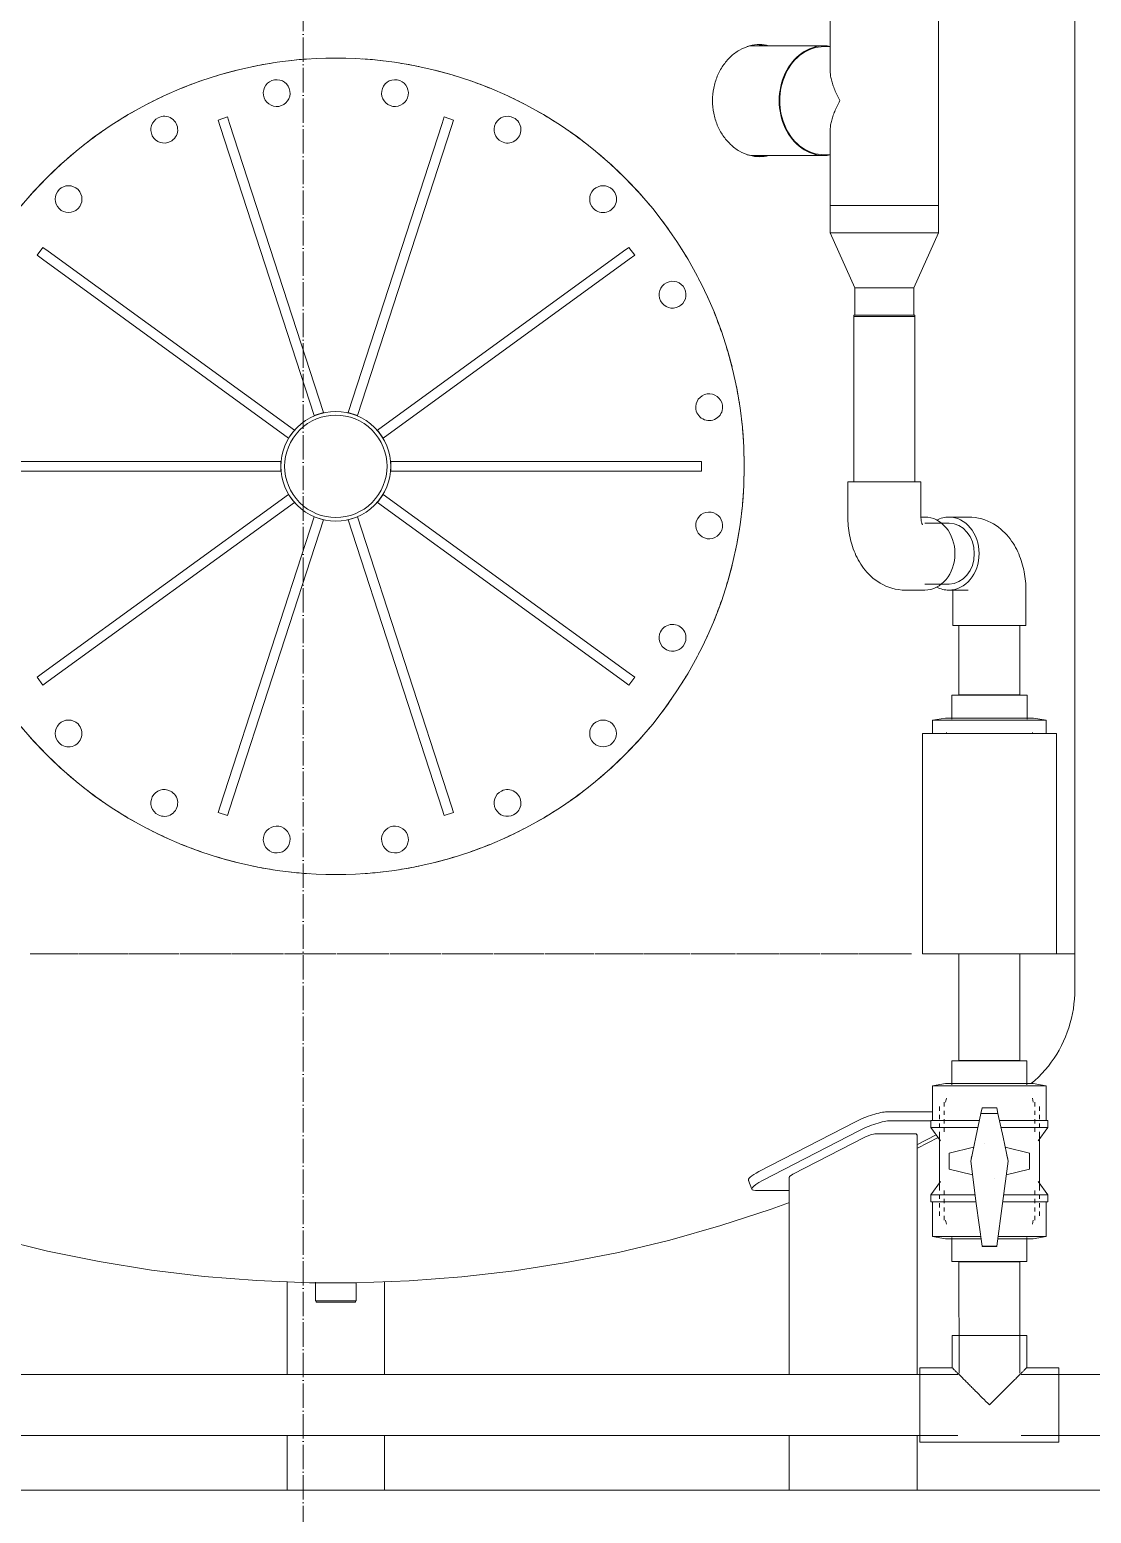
# Model space of a CAD drawing. Header units: millimetres. Extents: x -4001 to 3774, y -595 to 3523.
# Drawn here: x -884 to -14, y 211 to 1428 of the extents above; entities that cross this region are included whole.
import ezdxf

# ---------------------------------------------------------------- set-up
doc = ezdxf.new("R2010")
doc.units = ezdxf.units.MM
doc.linetypes.add('ADSK_Линия сетки', pattern=[25, 20, -2.5, 0, -2.5])
for name, color, linetype, lineweight in [('A_--------_E-', 8, 'Continuous', 9), ('M-_EQPT----_E', 7, 'Continuous', 9), ('M-_WATR----_E', 5, 'Continuous', 9), ('S-_ANOTGRID_E', 7, 'Continuous', 9)]:
    doc.layers.add(name, color=color, linetype=linetype, lineweight=lineweight)

# ---------------------------------------------------------------- blocks, each defined once
blk = doc.blocks.new('PNS-Filter column D1200 _180 Left feed 50-50_ - ASY PNS-Filter column D1200_iam-904181-Разрез 3')
at = {"layer": 'A_--------_E-'}
for p, q in [((-27.2, 1731.5), (-27.2, 670.1)), ((-27.2, 670.1), (-27.2, 1731.5)), ((-227.8, 1395.6), (-227.8, 1456.1)), ((-138.9, 1456.1), (-138.9, 1284.1)), ((-290, 1415.1), (-232.7, 1415.1)), ((-232.7, 1414.6), (-227.7, 1414.6)), ((-633.2, 1405.1), (-633.2, 1404.8)), ((-633.2, 1404.8), (-633.2, 1405.1)), ((-729.7, 1354.2), (-722.1, 1356.7)), ((-729.7, 1354.2), (-728, 1349)), ((-720.4, 1351.4), (-722.1, 1356.7)), ((-720.4, 1351.4), (-643.3, 1114.2)), ((-623.1, 1114.2), (-546, 1351.4)), ((-544.3, 1356.7), (-546, 1351.4)), ((-544.3, 1356.7), (-536.7, 1354.2)), ((-538.4, 1349), (-536.7, 1354.2)), ((-650.9, 1111.7), (-728, 1349)), ((-538.4, 1349), (-615.5, 1111.7)), ((-227.8, 1284.1), (-227.8, 1344.6)), ((-232.7, 1325.1), (-290, 1325.1)), ((-227.7, 1325.7), (-232.7, 1325.7)), ((-227.8, 1261.6), (-227.8, 1284.1)), ((-227.8, 1284.1), (-219.8, 1284.1)), ((-227.8, 1284.1), (-157.9, 1284.1)), ((-219.8, 1284.1), (-138.9, 1284.1)), ((-157.9, 1284.1), (-138.9, 1284.1)), ((-138.9, 1284.1), (-138.9, 1261.6)), ((-207.5, 1216.6), (-227.8, 1261.6)), ((-227.8, 1261.6), (-157.9, 1261.6)), ((-138.9, 1261.6), (-159.2, 1216.6)), ((-157.9, 1261.6), (-138.9, 1261.6)), ((-878.2, 1243.2), (-873.5, 1249.7)), ((-878.2, 1243.2), (-873.8, 1240)), ((-869.1, 1246.5), (-873.5, 1249.7)), ((-869.1, 1246.5), (-667.2, 1099.8)), ((-599.1, 1099.8), (-397.3, 1246.5)), ((-392.8, 1249.7), (-397.3, 1246.5)), ((-392.8, 1249.7), (-388.1, 1243.2)), ((-392.6, 1240), (-388.1, 1243.2)), ((-671.9, 1093.3), (-873.8, 1240)), ((-392.6, 1240), (-594.4, 1093.3)), ((-207.5, 1194.1), (-207.5, 1216.6)), ((-207.5, 1216.6), (-169.5, 1216.6)), ((-169.5, 1216.6), (-159.2, 1216.6)), ((-159.2, 1216.6), (-159.2, 1194.1)), ((-643.3, 1114.2), (-650.9, 1111.7)), ((-615.5, 1111.7), (-623.1, 1114.2)), ((-667.2, 1099.8), (-671.9, 1093.3)), ((-594.4, 1093.3), (-599.1, 1099.8)), ((-927.6, 1074.1), (-678.2, 1074.1)), ((-678.2, 1074.1), (-678.2, 1066.1)), ((-588.2, 1066.1), (-588.2, 1074.1)), ((-588.2, 1074.1), (-338.7, 1074.1)), ((-333.2, 1074.1), (-338.7, 1074.1)), ((-333.2, 1074.1), (-333.2, 1066.1)), ((-678.2, 1066.1), (-927.6, 1066.1)), ((-338.7, 1066.1), (-588.2, 1066.1)), ((-338.7, 1066.1), (-333.2, 1066.1)), ((-298.5, 1070.1), (-298.2, 1070.1)), ((-298.2, 1070.1), (-298.5, 1070.1)), ((-873.8, 900.3), (-671.9, 1046.9)), ((-671.9, 1046.9), (-667.2, 1040.4)), ((-599.1, 1040.4), (-594.4, 1046.9)), ((-594.4, 1046.9), (-392.6, 900.3)), ((-667.2, 1040.4), (-869.1, 893.8)), ((-397.3, 893.8), (-599.1, 1040.4)), ((-728, 791.3), (-650.9, 1028.6)), ((-643.3, 1026.1), (-720.4, 788.8)), ((-650.9, 1028.6), (-643.3, 1026.1)), ((-623.1, 1026.1), (-615.5, 1028.6)), ((-546, 788.8), (-623.1, 1026.1)), ((-615.5, 1028.6), (-538.4, 791.3)), ((-873.8, 900.3), (-878.2, 897)), ((-873.5, 890.6), (-878.2, 897)), ((-873.5, 890.6), (-869.1, 893.8)), ((-397.3, 893.8), (-392.8, 890.6)), ((-388.1, 897), (-392.8, 890.6)), ((-388.1, 897), (-392.6, 900.3)), ((-728, 791.3), (-729.7, 786)), ((-536.7, 786), (-538.4, 791.3)), ((-722.1, 783.6), (-729.7, 786)), ((-722.1, 783.6), (-720.4, 788.8)), ((-546, 788.8), (-544.3, 783.6)), ((-536.7, 786), (-544.3, 783.6)), ((-633.2, 735.5), (-633.2, 735.1)), ((-633.2, 735.5), (-633.2, 735.1)), ((-884, 670.1), (-844.6, 670.1)), ((-844.7, 670.1), (-884, 670.1)), ((-844, 670.1), (-803.6, 670.1)), ((-803.6, 670.1), (-844, 670.1)), ((-802.9, 670.1), (-761.7, 670.1)), ((-761.7, 670.1), (-802.9, 670.1)), ((-761, 670.1), (-719.1, 670.1)), ((-719.1, 670.1), (-761, 670.1)), ((-718.4, 670.1), (-676.1, 670.1)), ((-676.1, 670.1), (-718.4, 670.1)), ((-675.3, 670.1), (-632.9, 670.1)), ((-632.9, 670.1), (-675.3, 670.1)), ((-632.1, 670.1), (-589.7, 670.1)), ((-589.7, 670.1), (-632.1, 670.1)), ((-588.9, 670.1), (-546.7, 670.1)), ((-546.7, 670.1), (-588.9, 670.1)), ((-545.9, 670.1), (-504.1, 670.1)), ((-504.1, 670.1), (-545.9, 670.1)), ((-503.3, 670.1), (-462.2, 670.1)), ((-462.2, 670.1), (-503.3, 670.1)), ((-461.4, 670.1), (-421.2, 670.1)), ((-421.2, 670.1), (-461.4, 670.1)), ((-420.4, 670.1), (-381.3, 670.1)), ((-381.2, 670.1), (-420.4, 670.1)), ((-380.5, 670.1), (-342.6, 670.1)), ((-342.6, 670.1), (-380.5, 670.1)), ((-341.8, 670.1), (-305.4, 670.1)), ((-305.4, 670.1), (-341.8, 670.1)), ((-269.9, 670.1), (-304.7, 670.1)), ((-304.6, 670.1), (-269.9, 670.1)), ((-236.2, 670.1), (-269.2, 670.1)), ((-269.1, 670.1), (-236.2, 670.1)), ((-235.5, 670.1), (-204.6, 670.1)), ((-204.5, 670.1), (-235.5, 670.1)), ((-203.9, 670.1), (-175.1, 670.1)), ((-179.4, 670.1), (-203.9, 670.1)), ((-161, 670.1), (-175.1, 670.1)), ((-42, 670.1), (-41, 670.1)), ((-36.7, 670.1), (-40.8, 670.1)), ((-36.7, 670.1), (-33.3, 670.1)), ((-30.6, 670.1), (-33.2, 670.1)), ((-30.6, 670.1), (-28.7, 670.1)), ((-27.2, 670.1), (-28.6, 670.1)), ((-27.5, 670.1), (-27.2, 670.1)), ((-27.2, 670.1), (-27.2, 640.1)), ((-181.3, 540.4), (-143.8, 540.4)), ((-286.2, 491.4), (-207.1, 532.3)), ((-204.3, 525), (-283.3, 484.1)), ((-145.1, 533.1), (-178.5, 533.1)), ((-258.3, 489.3), (-199.4, 519.7)), ((-191.2, 522.4), (-157.2, 522.4)), ((-157.2, 522.4), (-156.6, 521.6)), ((-156.6, 513.4), (-140.8, 521.6)), ((-156.4, 522), (-156.4, 325)), ((-261.3, 325), (-261.3, 487)), ((-292, 476.9), (-294.8, 484.2)), ((-289.1, 475.9), (-261.1, 475.9)), ((-673.2, 325), (-673.2, 401.2)), ((-649.9, 385.3), (-649.9, 400.7)), ((-649.9, 400.3), (-633.1, 400.3)), ((-633.1, 400.3), (-616.4, 400.3)), ((-616.4, 400.4), (-616.4, 385.3)), ((-593.2, 401.1), (-593.2, 325)), ((-633.1, 385.3), (-649.9, 385.3)), ((-616.4, 385.3), (-633.1, 385.3)), ((-673.2, 230), (-673.2, 275)), ((-593.2, 275), (-593.2, 230)), ((-261.3, 230), (-261.3, 275)), ((-156.4, 275), (-156.4, 230))]:
    blk.add_line(p, q, dxfattribs=at)
at = {"layer": 'A_--------_E-', "flags": 128}
for points in [[(-62.8, 563.6), (-59.8, 566.3), (-56.9, 569), (-54.1, 571.9), (-51.4, 574.9), (-48.8, 578), (-46.4, 581.1), (-44.1, 584.4), (-42, 587.8), (-39.9, 591.2), (-38.1, 594.8), (-36.3, 598.4), (-34.7, 602), (-33.3, 605.8), (-32, 609.5), (-30.8, 613.4), (-29.8, 617.2), (-29, 621.2), (-28.3, 625.1), (-27.8, 629.1), (-27.4, 633), (-27.2, 637), (-27.2, 640.1)], [(-199.4, 519.7), (-194.8, 521.6), (-191.2, 522.4)], [(-156.6, 510.5), (-156.2, 510.7), (-139.1, 519.4)], [(-261.2, 487), (-261.1, 487.4), (-258.3, 489.3)], [(-1005.3, 466.2), (-994.7, 462.2), (-953.5, 448.5), (-911.8, 436.5), (-869.7, 426.2), (-827.2, 417.6), (-784.3, 410.7), (-741.3, 405.5), (-698, 402.1), (-654.7, 400.3), (-649.9, 400.3)], [(-616.4, 400.3), (-573.1, 401.8), (-529.8, 405.1), (-486.7, 410.1), (-443.9, 416.8), (-401.3, 425.2), (-359.2, 435.3), (-317.4, 447.1), (-276.2, 460.6), (-261.1, 466.2)]]:
    blk.add_lwpolyline(points, dxfattribs=at)
at = {"layer": 'A_--------_E-'}
for centre, radius, start, end in [((-633.2, 1070.1), 335, 315, 135), ((-633.2, 1070.1), 335, 98.9209, 101.7426), ((-633.2, 1070.1), 335, 93.7609, 96.5692), ((-633.2, 1070.1), 335, 90, 91.402), ((-633.2, 1070.1), 335, 88.598, 90), ((-633.2, 1070.1), 335, 83.4308, 86.2391), ((-633.2, 1070.1), 335, 78.2574, 81.0791), ((-633.2, 1070.1), 335, 104.0786, 106.9256), ((-633.2, 1070.1), 335, 73.0744, 75.9214), ((-633.2, 1070.1), 335, 109.2347, 112.1246), ((-681.7, 1376.3), 11, 99, 279), ((-681.7, 1376.3), 11, 279, 99), ((-584.7, 1376.3), 11, 81, 261), ((-584.7, 1376.3), 11, 261, 81), ((-633.2, 1070.1), 335, 67.8754, 70.7653), ((-633.2, 1070.1), 335, 114.4076, 117.3533), ((-633.2, 1070.1), 335, 62.6467, 65.5924), ((-633.2, 1070.1), 335, 119.5432, 122.6473), ((-773.9, 1346.3), 11, 117, 297), ((-773.9, 1346.3), 11, 297, 117), ((-492.4, 1346.3), 11, 63, 243), ((-492.4, 1346.3), 11, 243, 63), ((-633.2, 1070.1), 335, 57.3527, 60.4568), ((-633.2, 1070.1), 335, 124.6961, 128.1374), ((-633.2, 1070.1), 335, 51.8626, 55.3039), ((-633.2, 1070.1), 335, 129.8483, 140.1517), ((-633.2, 1070.1), 335, 39.8483, 50.1517), ((-633.2, 1070.1), 335, 135, 315), ((-852.4, 1289.3), 11, 135, 315), ((-852.4, 1289.3), 11, 315, 135), ((-414, 1289.3), 11, 45, 225), ((-414, 1289.3), 11, 225, 45), ((-633.2, 1070.1), 335, 34.6961, 38.1374), ((-633.2, 1070.1), 335, 29.5432, 32.6473), ((-357, 1210.9), 11, 27, 207), ((-633.2, 1070.1), 335, 24.3894, 27.3533), ((-357, 1210.9), 11, 207, 27), ((-633.2, 1070.1), 335, 19.2347, 22.1246), ((-633.2, 1070.1), 335, 14.0786, 16.9256), ((-633.2, 1070.1), 335, 8.9209, 11.7426), ((-327, 1118.6), 11, 9, 189), ((-327, 1118.6), 11, 189, 9), ((-633.2, 1070.1), 45, 315, 135), ((-633.2, 1070.1), 42, 315, 135), ((-633.2, 1070.1), 335, 3.7609, 6.5692), ((-633.2, 1070.1), 45, 135, 315), ((-633.2, 1070.1), 42, 135, 315), ((-633.2, 1070.1), 335, 360, 1.402), ((-633.2, 1070.1), 335, 358.598, 0), ((-633.2, 1070.1), 335, 353.4308, 356.2391), ((-327, 1021.6), 11, 171, 351), ((-327, 1021.6), 11, 351, 171), ((-633.2, 1070.1), 335, 348.2574, 351.0791), ((-633.2, 1070.1), 335, 343.0744, 345.9214), ((-633.2, 1070.1), 335, 337.8754, 340.7653), ((-357, 929.4), 11, 333, 153), ((-357, 929.4), 11, 153, 333), ((-633.2, 1070.1), 335, 332.6467, 335.6106), ((-633.2, 1070.1), 335, 327.3527, 330.4568), ((-633.2, 1070.1), 335, 321.8626, 325.3039), ((-633.2, 1070.1), 335, 219.8483, 230.1517), ((-852.4, 850.9), 11, 45, 225), ((-852.4, 850.9), 11, 225, 45), ((-414, 850.9), 11, 135, 315), ((-414, 850.9), 11, 315, 135), ((-633.2, 1070.1), 335, 309.8483, 320.1517), ((-633.2, 1070.1), 335, 231.8626, 235.3039), ((-773.9, 793.9), 11, 63, 243), ((-773.9, 793.9), 11, 243, 63), ((-492.4, 793.9), 11, 117, 297), ((-492.4, 793.9), 11, 297, 117), ((-633.2, 1070.1), 335, 304.6961, 308.1374), ((-633.2, 1070.1), 335, 237.3527, 240.4568), ((-633.2, 1070.1), 335, 299.5432, 302.6473), ((-633.2, 1070.1), 335, 242.6467, 245.6106), ((-681.7, 763.9), 11, 81, 261), ((-681.7, 763.9), 11, 261, 81), ((-584.7, 763.9), 11, 99, 279), ((-584.7, 763.9), 11, 279, 99), ((-633.2, 1070.1), 335, 294.3894, 297.3533), ((-633.2, 1070.1), 335, 247.8754, 250.7653), ((-633.2, 1070.1), 335, 289.2347, 292.1246), ((-633.2, 1070.1), 335, 253.0744, 255.9214), ((-633.2, 1070.1), 335, 284.0786, 286.9256), ((-633.2, 1070.1), 335, 258.2574, 261.0791), ((-633.2, 1070.1), 335, 263.4308, 266.2391), ((-633.2, 1070.1), 335, 268.598, 270), ((-633.2, 1070.1), 335, 270, 271.402), ((-633.2, 1070.1), 335, 273.7609, 276.5692), ((-633.2, 1070.1), 335, 278.9209, 281.7426)]:
    blk.add_arc(centre, radius, start, end, dxfattribs=at)
for centre, major_axis, ratio, start_param, end_param in [((-290, 1370.1), (0, 45), 0.819152, 0, 0.159578), ((-232.7, 1370.1), (0, 45), 0.819152, 0, 3.141593), ((-232.7, 1370.1), (0, 44.4), 0.819152, 0, 3.141593), ((-232.7, 1370.1), (0, 45), 0.819152, 6.189279, 6.283185), ((-290, 1370.1), (0, 45), 0.819152, 2.982014, 3.141593), ((-232.7, 1370.1), (0, 45), 0.819152, 3.141593, 3.235499), ((-197.1, 532.3), (18.6, 7.2), 0.204303, 0.484977, 2.055774), ((-194.3, 525), (18.6, 7.2), 0.204303, 0.484977, 2.055774), ((-276.2, 491.4), (18.6, 7.2), 0.204303, 2.055774, 3.233871), ((-273.3, 484.1), (18.6, 7.2), 0.204303, 2.055774, 3.62657)]:
    blk.add_ellipse(centre, major_axis=major_axis, ratio=ratio, start_param=start_param, end_param=end_param, dxfattribs=at)
for points in [[(-293.9, 1415), (-296.7, 1414.2), (-302.3, 1411.9), (-309.8, 1406.3), (-315.9, 1399), (-320.6, 1390.3), (-323.6, 1380.5), (-324.3, 1373.6), (-324.3, 1370.1)], [(-287.3, 1416.1), (-285.4, 1416), (-283.6, 1415.7), (-281.7, 1415.2)], [(-324.3, 1370.1), (-324.3, 1366.7), (-323.6, 1359.7), (-320.6, 1349.9), (-315.9, 1341.3), (-309.8, 1334), (-302.3, 1328.3), (-296.7, 1326), (-293.9, 1325.3)], [(-281.7, 1325), (-283.6, 1324.6), (-285.4, 1324.3), (-287.3, 1324.2)]]:
    blk.add_open_spline(points, degree=3, dxfattribs=at)
for points, knots in [([(-278.3, 1415.2), (-280.7, 1415.8), (-285.9, 1416.5), (-291.1, 1415.8), (-293.9, 1415)], [-0.5633835, -0.5633835, -0.5633835, -0.5633835, -0.5, -0.4285714, -0.4285714, -0.4285714, -0.4285714]), ([(-219.8, 1370.1), (-221.4, 1373.2), (-223.6, 1377.6), (-225.7, 1383.2), (-226.8, 1387.2), (-227.6, 1391.1), (-227.8, 1393.9), (-227.8, 1395.4), (-227.8, 1395.6)], [0, 0, 0, 0, 0.125, 0.1875, 0.25, 0.3125, 0.375, 0.3888889, 0.3888889, 0.3888889, 0.3888889]), ([(-227.8, 1344.6), (-227.8, 1344.9), (-227.8, 1346.4), (-227.6, 1349.2), (-226.8, 1353.1), (-225.7, 1357.1), (-223.6, 1362.7), (-221.4, 1367.1), (-219.8, 1370.1)], [0.6111111, 0.6111111, 0.6111111, 0.6111111, 0.625, 0.6875, 0.75, 0.8125, 0.875, 1, 1, 1, 1]), ([(-293.9, 1325.3), (-291.1, 1324.5), (-285.9, 1323.8), (-280.7, 1324.4), (-278.3, 1325)], [-0.5714286, -0.5714286, -0.5714286, -0.5714286, -0.5, -0.4366165, -0.4366165, -0.4366165, -0.4366165])]:
    blk.add_open_spline(points, degree=3, knots=knots, dxfattribs=at)
blk = doc.blocks.new('PNS-Filter column D1200 _180 Left feed 50-50_ - Standard-909429-Разрез 3')
at = {"layer": 'M-_EQPT----_E'}
for p, q in [((-208.4, 1194.1), (-208.4, 1193.1)), ((-169, 1194.1), (-208.3, 1194.1)), ((-208.3, 1193.1), (-208, 1193.1)), ((-207.2, 1193.1), (-206, 1193.1)), ((-204.4, 1193.1), (-202.5, 1193.1)), ((-200.2, 1193.1), (-197.7, 1193.1)), ((-194.9, 1193.1), (-191.9, 1193.1)), ((-188.8, 1193.1), (-185.5, 1193.1)), ((-182.3, 1193.1), (-179.5, 1193.1)), ((-175.8, 1193.1), (-172.8, 1193.1)), ((-169.9, 1193.1), (-169, 1193.1)), ((-158.4, 1194.1), (-169, 1194.1)), ((-169, 1193.1), (-167.3, 1193.1)), ((-164.9, 1193.1), (-162.9, 1193.1)), ((-161.2, 1193.1), (-159.9, 1193.1)), ((-159.1, 1193.1), (-158.4, 1193.1)), ((-158.4, 1193.1), (-158.4, 1194.1)), ((-649.2, 385.3), (-649.2, 384.3)), ((-649.2, 384.3), (-617.2, 384.3)), ((-617.2, 384.3), (-617.2, 385.3))]:
    blk.add_line(p, q, dxfattribs=at)
blk.add_blockref('PNS-Filter column D1200 _180 Left feed 50-50_ - ASY PNS-Filter column D1200_iam-904181-Разрез 3', (0, 0))
blk = doc.blocks.new('COMER_EL50_U-PVC отвод 90 - DN16-DN315 _Grey_-V47-Разрез 3')
at = {"layer": 'M-_WATR----_E', "color": 40, "lineweight": 20}
for p, q in [((-114.5, 1028.5), (-130.4, 1028.5)), ((-130.4, 968.5), (-114.5, 968.5)), ((-127.2, 967.7), (-127.2, 939.5)), ((-67.2, 939.5), (-67.2, 967.7))]:
    blk.add_line(p, q, dxfattribs=at)
at = {"layer": 'M-_WATR----_E', "color": 40, "lineweight": 20, "flags": 128}
for points in [[(-114.5, 1028.5), (-111.7, 1028.4), (-108.9, 1028.1), (-106.1, 1027.6), (-103.5, 1027), (-100.9, 1026.1), (-98.4, 1025.1), (-96.1, 1024), (-93.8, 1022.8), (-91.7, 1021.5), (-89.7, 1020.1), (-87.9, 1018.6), (-86.1, 1017), (-84.5, 1015.5), (-83, 1013.8), (-81.5, 1012.2), (-80.2, 1010.5), (-79, 1008.8), (-77.8, 1007.1), (-76.7, 1005.3), (-75.7, 1003.6), (-74.8, 1001.8), (-73.9, 1000), (-73.1, 998.2), (-72.4, 996.4), (-71.7, 994.5), (-71.1, 992.7), (-70.5, 990.9), (-69.9, 989), (-69.5, 987.2), (-69, 985.3), (-68.6, 983.4), (-68.3, 981.5), (-68, 979.6), (-67.8, 977.7), (-67.6, 975.8), (-67.4, 973.9), (-67.3, 972), (-67.2, 970.1), (-67.2, 968.2), (-67.2, 967.7)], [(-127.2, 968.4), (-127.2, 967.8), (-127.2, 967.7)]]:
    blk.add_lwpolyline(points, dxfattribs=at)
at = {"layer": 'M-_WATR----_E', "color": 40, "lineweight": 20}
for centre, major_axis, ratio, start_param, end_param in [((-130.4, 998.5), (0, 30), 0.826606, 0.000021, 0.413863), ((-130.4, 998.5), (0, 30), 0.826606, 3.141614, 6.283206), ((-130.4, 998.5), (0, 30), 0.826606, 2.727729, 3.141614), ((-97.2, 939.5), (30, 0), 0.000012, 2.168543, 3.21574), ((-97.2, 939.5), (30, 0), 0.000012, 0, 2.168543)]:
    blk.add_ellipse(centre, major_axis=major_axis, ratio=ratio, start_param=start_param, end_param=end_param, dxfattribs=at)
blk = doc.blocks.new('COMER_industrial series - BVI10050-V41-Разрез 3')
at = {"layer": 'M-_WATR----_E', "color": 40, "lineweight": 20}
for p, q in [((-2492, 582.4), (-2492, 562.7)), ((-2430.4, 562.7), (-2430.4, 582.4)), ((-2497.2, 563.6), (-2507.8, 561.8)), ((-2507.8, 561.8), (-2507.8, 533.3)), ((-2414.5, 561.8), (-2425.2, 563.6)), ((-2414.5, 533.3), (-2414.5, 561.8)), ((-2498.4, 548.4), (-2498.4, 544.9)), ((-2496.4, 551.7), (-2497.2, 548.4)), ((-2425.2, 548.4), (-2425.9, 551.7)), ((-2423.9, 544.9), (-2423.9, 548.4)), ((-2502.2, 544.9), (-2502.2, 541.4)), ((-2502.2, 537.9), (-2502.2, 534.5)), ((-2498.4, 541.4), (-2498.4, 537.9)), ((-2468.2, 539), (-2467.2, 543.8)), ((-2468.2, 539), (-2454.2, 539)), ((-2455.2, 543.8), (-2467.2, 543.8)), ((-2455.2, 543.8), (-2454.2, 539)), ((-2423.9, 537.9), (-2423.9, 541.4)), ((-2420.2, 541.4), (-2420.2, 544.9)), ((-2420.2, 534.5), (-2420.2, 537.9)), ((-2509.2, 533.3), (-2509.2, 527.5)), ((-2509.2, 527.5), (-2501.2, 516.8)), ((-2502.2, 531), (-2502.2, 527.5)), ((-2502.2, 524), (-2502.2, 476)), ((-2498.4, 534.5), (-2498.4, 531)), ((-2498.4, 527.5), (-2498.4, 524)), ((-2423.9, 531), (-2423.9, 534.5)), ((-2423.9, 524), (-2423.9, 527.5)), ((-2421.2, 516.8), (-2413.2, 527.5)), ((-2420.2, 527.5), (-2420.2, 531)), ((-2420.2, 476), (-2420.2, 524)), ((-2413.2, 527.5), (-2413.2, 533.3)), ((-2474.1, 511.5), (-2494.2, 506.6)), ((-2465.5, 514.4), (-2465.5, 514.4)), ((-2428.2, 506.6), (-2448.3, 511.5)), ((-2494.2, 506.6), (-2494.2, 493.4)), ((-2428.2, 493.4), (-2428.2, 506.6)), ((-2494.2, 493.4), (-2475, 488.8)), ((-2447.3, 488.8), (-2428.2, 493.4)), ((-2501.2, 483.2), (-2509.2, 472.5)), ((-2498.4, 476), (-2498.4, 472.5)), ((-2456.9, 485.6), (-2456.9, 485.6)), ((-2423.9, 472.5), (-2423.9, 476)), ((-2413.2, 472.5), (-2421.2, 483.2)), ((-2509.2, 472.5), (-2509.2, 466.7)), ((-2507.8, 466.7), (-2507.8, 438.2)), ((-2502.2, 472.5), (-2502.2, 469)), ((-2502.2, 465.5), (-2502.2, 462.1)), ((-2498.4, 469), (-2498.4, 465.5)), ((-2423.9, 465.5), (-2423.9, 469)), ((-2420.2, 469), (-2420.2, 472.5)), ((-2420.2, 462.1), (-2420.2, 465.5)), ((-2414.5, 438.2), (-2414.5, 466.7)), ((-2413.2, 466.7), (-2413.2, 472.5)), ((-2502.2, 458.6), (-2502.2, 455.1)), ((-2498.4, 462.1), (-2498.4, 458.6)), ((-2498.4, 455.1), (-2498.4, 451.6)), ((-2497.2, 451.6), (-2496.4, 448.3)), ((-2425.9, 448.3), (-2425.2, 451.6)), ((-2423.9, 458.6), (-2423.9, 462.1)), ((-2423.9, 451.6), (-2423.9, 455.1)), ((-2420.2, 455.1), (-2420.2, 458.6)), ((-2507.8, 438.2), (-2497.2, 436.4)), ((-2492, 437.3), (-2492, 417.6)), ((-2467.2, 430), (-2467.2, 430.2)), ((-2455.1, 430.2), (-2467.2, 430.2)), ((-2467.2, 430), (-2455.2, 430)), ((-2455.1, 430.2), (-2455.2, 430)), ((-2430.4, 417.6), (-2430.4, 437.3)), ((-2425.2, 436.4), (-2414.5, 438.2))]:
    blk.add_line(p, q, dxfattribs=at)
at = {"layer": 'M-_WATR----_E', "color": 40, "lineweight": 20, "flags": 128}
for points in [[(-2476.5, 500), (-2472.3, 519.6), (-2468.2, 539)], [(-2454.2, 539), (-2450, 519.6), (-2445.8, 500)], [(-2467.2, 430.2), (-2471.9, 465.2), (-2476.5, 500)], [(-2445.8, 500), (-2450.5, 465.2), (-2455.1, 430.2)]]:
    blk.add_lwpolyline(points, dxfattribs=at)
at = {"layer": 'M-_WATR----_E', "color": 40, "lineweight": 20}
for centre, major_axis, ratio, start_param, end_param in [((-2461.2, 582.4), (30.8, 0), 0.000018, 3.141593, 6.283124), ((-2461.2, 561.8), (46.6, 0), 0.000018, 3.141593, 6.283124), ((-2461.2, 563.6), (36, 0), 0.000018, 3.141593, 6.283124), ((-2461.2, 533.3), (48, 0), 0.000018, 3.141593, 4.539055), ((-2461.2, 527.5), (48, 0), 0.000018, 3.141606, 4.513044), ((-2461.2, 533.3), (48, 0), 0.000018, 4.885466, 6.283124), ((-2461.2, 527.5), (48, 0), 0.000018, 4.91148, 6.283124), ((-2461.2, 500), (-4.4, 14.5), 1, 0.974878, 1.115502), ((-2461.2, 500), (-4.4, 14.5), 1, 4.5834, 4.726351), ((-2461.2, 500), (-4.4, 14.5), 1, 4.551471, 4.666396), ((-2461.2, 472.5), (48, 0), 0.000018, 3.141593, 4.465799), ((-2461.2, 466.7), (48, 0), 0.000018, 3.141593, 4.482936), ((-2461.2, 466.7), (48, 0), 0.000018, 4.941603, 6.283124), ((-2461.2, 472.5), (48, 0), 0.000018, 4.958737, 6.283124), ((-2461.2, 438.2), (46.6, 0), 0.000018, 3.141701, 4.558992), ((-2461.2, 436.4), (36, 0), 0.000018, 3.141701, 4.51976), ((-2461.2, 436.4), (36, 0), 0.000018, 4.904711, 6.283077), ((-2461.2, 438.2), (46.6, 0), 0.000018, 4.86555, 6.283077), ((-2461.2, 417.6), (30.8, 0), 0.000018, 3.141593, 6.283124)]:
    blk.add_ellipse(centre, major_axis=major_axis, ratio=ratio, start_param=start_param, end_param=end_param, dxfattribs=at)
blk = doc.blocks.new('COMER_industrial series - BVI10-EL050-V42-Разрез 3')
at = {"layer": 'M-_WATR----_E', "color": 40, "lineweight": 20}
for p, q in [((-2492.5, 882.4), (-2492.5, 862.7)), ((-2430.9, 862.7), (-2430.9, 882.4)), ((-2497.7, 863.6), (-2508.4, 861.8)), ((-2508.4, 861.8), (-2508.4, 851)), ((-2415.1, 861.8), (-2425.7, 863.6)), ((-2415.1, 851), (-2415.1, 861.8)), ((-2516.7, 851), (-2516.7, 670)), ((-2406.8, 851), (-2516.7, 851)), ((-2497, 851.7), (-2497.2, 851)), ((-2426.3, 851), (-2426.4, 851.7)), ((-2406.8, 670), (-2406.8, 851)), ((-2406.7, 851), (-2406.8, 851)), ((-2516.7, 670), (-2406.8, 670)), ((-2406.7, 670), (-2406.8, 670))]:
    blk.add_line(p, q, dxfattribs=at)
for centre, major_axis, end_param in [((-2461.7, 882.4), (30.8, 0), 3.141592), ((-2461.7, 861.8), (46.6, 0), 3.141583), ((-2461.7, 863.6), (36, 0), 3.141583)]:
    blk.add_ellipse(centre, major_axis=major_axis, ratio=0.000002, start_param=0.000174, end_param=end_param, dxfattribs=at)
blk = doc.blocks.new('COMER_TE40_U-PVC тройник равнопроходный - DN16 - DN315 _Grey_-486139-Разрез 3')
at = {"layer": 'M-_WATR----_E', "color": 40, "lineweight": 20}
for p, q in [((-1441, 357), (-1441, 330.5)), ((-1380, 330.5), (-1380, 357)), ((-1441, 330.5), (-1467.5, 330.5)), ((-1353.5, 330.5), (-1380, 330.5)), ((-1467.5, 269.5), (-1353.5, 269.5))]:
    blk.add_line(p, q, dxfattribs=at)
for centre, major_axis, ratio, start_param, end_param in [((-1410.5, 357), (-30.5, 0), 0.000165, 3.141593, 6.283141), ((-1467.5, 300), (0, 30.5), 0.000044, 3.141757, 6.283185), ((-1353.5, 300), (0, 30.5), 0.000044, 3.141757, 6.283185)]:
    blk.add_ellipse(centre, major_axis=major_axis, ratio=ratio, start_param=start_param, end_param=end_param, dxfattribs=at)
for points, knots in [([(-1410.5, 300), (-1412.5, 301.9), (-1416.4, 305.9), (-1421.2, 310.7), (-1424.5, 313.9), (-1426.3, 315.8), (-1427.6, 317.1), (-1428.9, 318.4), (-1430.2, 319.7), (-1431.5, 320.9), (-1432.7, 322.1), (-1433.8, 323.3), (-1434.9, 324.4), (-1436, 325.4), (-1437, 326.4), (-1437.8, 327.3), (-1438.7, 328.1), (-1439.4, 328.8), (-1440, 329.4), (-1440.4, 329.9), (-1440.9, 330.3), (-1441, 330.5), (-1441, 330.5)], [0, 0, 0, 0, 0.142857, 0.285714, 0.357143, 0.392857, 0.428571, 0.464286, 0.5, 0.535714, 0.571429, 0.607143, 0.642857, 0.678571, 0.714286, 0.75, 0.785714, 0.821429, 0.857143, 0.892857, 0.928571, 1, 1, 1, 1]), ([(-1380, 330.5), (-1380.1, 330.5), (-1380.2, 330.3), (-1380.7, 329.9), (-1381.1, 329.4), (-1381.7, 328.8), (-1382.4, 328.1), (-1383.3, 327.3), (-1384.1, 326.4), (-1385.1, 325.4), (-1386.1, 324.4), (-1387.3, 323.3), (-1388.4, 322.1), (-1389.6, 320.9), (-1391.3, 319.3), (-1393, 317.5), (-1394.8, 315.8), (-1396.6, 313.9), (-1399.9, 310.7), (-1404.7, 305.9), (-1408.6, 301.9), (-1410.5, 300)], [0, 0, 0, 0, 0.071429, 0.107143, 0.142857, 0.178571, 0.214286, 0.25, 0.285714, 0.321429, 0.357143, 0.392857, 0.428571, 0.464286, 0.5, 0.571429, 0.607143, 0.642857, 0.714286, 0.857143, 1, 1, 1, 1])]:
    blk.add_open_spline(points, degree=3, knots=knots, dxfattribs=at)
blk = doc.blocks.new('COMER_EL50_U-PVC отвод 90 - DN16-DN315 _Grey_-V45-Разрез 3')
at = {"layer": 'M-_WATR----_E', "color": 40, "lineweight": 20}
for p, q in [((-1532.3, 1057.5), (-1532.3, 1029.3)), ((-1519.1, 1057.5), (-1532.3, 1057.5)), ((-1472.3, 1057.5), (-1519.1, 1057.5)), ((-1472.3, 1029.3), (-1472.3, 1057.5)), ((-1469.1, 1028.5), (-1472.2, 1028.5)), ((-1484.9, 968.5), (-1469.1, 968.5))]:
    blk.add_line(p, q, dxfattribs=at)
at = {"layer": 'M-_WATR----_E', "color": 40, "lineweight": 20, "flags": 128}
for points in [[(-1484.9, 968.5), (-1487.7, 968.6), (-1490.5, 968.9), (-1493.3, 969.4), (-1496, 970.1), (-1498.5, 970.9), (-1501, 971.9), (-1503.4, 973), (-1505.6, 974.2), (-1507.7, 975.5), (-1509.7, 976.9), (-1511.6, 978.4), (-1513.3, 980), (-1514.9, 981.5), (-1516.5, 983.2), (-1517.9, 984.8), (-1519.2, 986.5), (-1520.4, 988.2), (-1521.6, 989.9), (-1522.7, 991.7), (-1523.7, 993.5), (-1524.6, 995.2), (-1525.5, 997), (-1526.3, 998.8), (-1527, 1000.6), (-1527.7, 1002.5), (-1528.4, 1004.3), (-1528.9, 1006.1), (-1529.5, 1008), (-1529.9, 1009.9), (-1530.4, 1011.7), (-1530.8, 1013.6), (-1531.1, 1015.5), (-1531.4, 1017.4), (-1531.7, 1019.3), (-1531.9, 1021.2), (-1532, 1023.1), (-1532.1, 1025), (-1532.2, 1026.9), (-1532.3, 1028.8), (-1532.3, 1029.3)], [(-1471, 1022.2), (-1471, 1022.3), (-1471.1, 1022.3), (-1471.1, 1022.5), (-1471.2, 1022.6), (-1471.3, 1022.9), (-1471.4, 1023.1), (-1471.5, 1023.4), (-1471.6, 1023.8), (-1471.7, 1024.2), (-1471.8, 1024.6), (-1471.9, 1025), (-1471.9, 1025.5), (-1472, 1026), (-1472.1, 1026.5), (-1472.1, 1027), (-1472.2, 1027.5), (-1472.2, 1028.1), (-1472.2, 1028.6), (-1472.3, 1029.2), (-1472.3, 1029.3)]]:
    blk.add_lwpolyline(points, dxfattribs=at)
at = {"layer": 'M-_WATR----_E', "color": 40, "lineweight": 20}
blk.add_ellipse((-1469.1, 998.5), major_axis=(0, 30), ratio=0.826606, start_param=3.141593, end_param=6.283185, dxfattribs=at)

msp = doc.modelspace()

# ---------------------------------------------------------------- linework, layer by layer
at = {"layer": 'M-_WATR----_E', "color": 40, "lineweight": 20}
for p, q in [((-208.4, 1193.1), (-208.4, 1057.5)), ((-207.2, 1193.1), (-208, 1193.1)), ((-204.4, 1193.1), (-206, 1193.1)), ((-200.2, 1193.1), (-202.5, 1193.1)), ((-194.9, 1193.1), (-197.7, 1193.1)), ((-188.8, 1193.1), (-191.9, 1193.1)), ((-182.3, 1193.1), (-185.5, 1193.1)), ((-175.8, 1193.1), (-179.5, 1193.1)), ((-169.9, 1193.1), (-172.8, 1193.1)), ((-164.9, 1193.1), (-167.3, 1193.1)), ((-161.2, 1193.1), (-162.9, 1193.1)), ((-159.2, 1193.1), (-159.9, 1193.1)), ((-158.4, 1193.1), (-158.5, 1193.1)), ((-158.4, 1057.5), (-158.4, 1193.1)), ((-130.2, 1023.5), (-150.1, 1023.5)), ((-150.1, 973.5), (-130.2, 973.5)), ((-122.2, 939.5), (-122.2, 882.5)), ((-72.2, 882.5), (-72.2, 939.5)), ((-122.2, 670), (-122.2, 582.5)), ((-72.2, 582.5), (-72.2, 670)), ((-122.2, 417.5), (-122.1, 326)), ((-72.1, 326), (-72.2, 417.5)), ((-123.1, 325), (-1062.4, 325)), ((154.8, 325), (-71.1, 325)), ((-1062.4, 275), (-123.1, 275)), ((-71.1, 275), (154.8, 275))]:
    msp.add_line(p, q, dxfattribs=at)
at = {"layer": 'M-_WATR----_E', "color": 33, "lineweight": 20}
msp.add_line((1123.5, 230), (-1040.4, 230), dxfattribs=at)
at = {"layer": 'M-_WATR----_E', "color": 40, "lineweight": 20}
for centre, major_axis, ratio, start_param, end_param in [((-130.2, 998.5), (0, 25), 0.826606, 4.712389, 6.283185), ((-130.2, 998.5), (0, 25), 0.826606, 3.141593, 4.712389), ((-97.2, 882.5), (25, 0), 0.000002, 1.570796, 3.141592), ((-97.2, 882.5), (25, 0), 0.000002, 6.283185, 7.853982), ((-97.2, 582.5), (25, 0), 0.000018, 3.141593, 4.712389), ((-97.2, 582.5), (25, 0), 0.000018, 4.712389, 6.283185), ((-97.2, 417.5), (25, 0), 0.000018, 3.141593, 4.712389), ((-97.2, 417.5), (25, 0), 0.000018, 4.712389, 6.283185)]:
    msp.add_ellipse(centre, major_axis=major_axis, ratio=ratio, start_param=start_param, end_param=end_param, dxfattribs=at)
at = {"layer": 'S-_ANOTGRID_E', "linetype": 'ADSK_Линия сетки'}
msp.add_line((-660, -304.8), (-660, 3321.5), dxfattribs=at)

# ---------------------------------------------------------------- block references
at = {"layer": 'M-_EQPT----_E'}
msp.add_blockref('PNS-Filter column D1200 _180 Left feed 50-50_ - Standard-909429-Разрез 3', (0, 0), dxfattribs=at)
at = {"layer": 'M-_WATR----_E', "color": 40, "lineweight": 20}
for name, p in [('COMER_EL50_U-PVC отвод 90 - DN16-DN315 _Grey_-V45-Разрез 3', (1318.9, 0)), ('COMER_EL50_U-PVC отвод 90 - DN16-DN315 _Grey_-V47-Разрез 3', (0, 0)), ('COMER_industrial series - BVI10-EL050-V42-Разрез 3', (2364.6, 0)), ('COMER_industrial series - BVI10050-V41-Разрез 3', (2364, 0)), ('COMER_TE40_U-PVC тройник равнопроходный - DN16 - DN315 _Grey_-486139-Разрез 3', (1313.4, 0))]:
    msp.add_blockref(name, p, dxfattribs=at)

doc.saveas('drawing.dxf')
